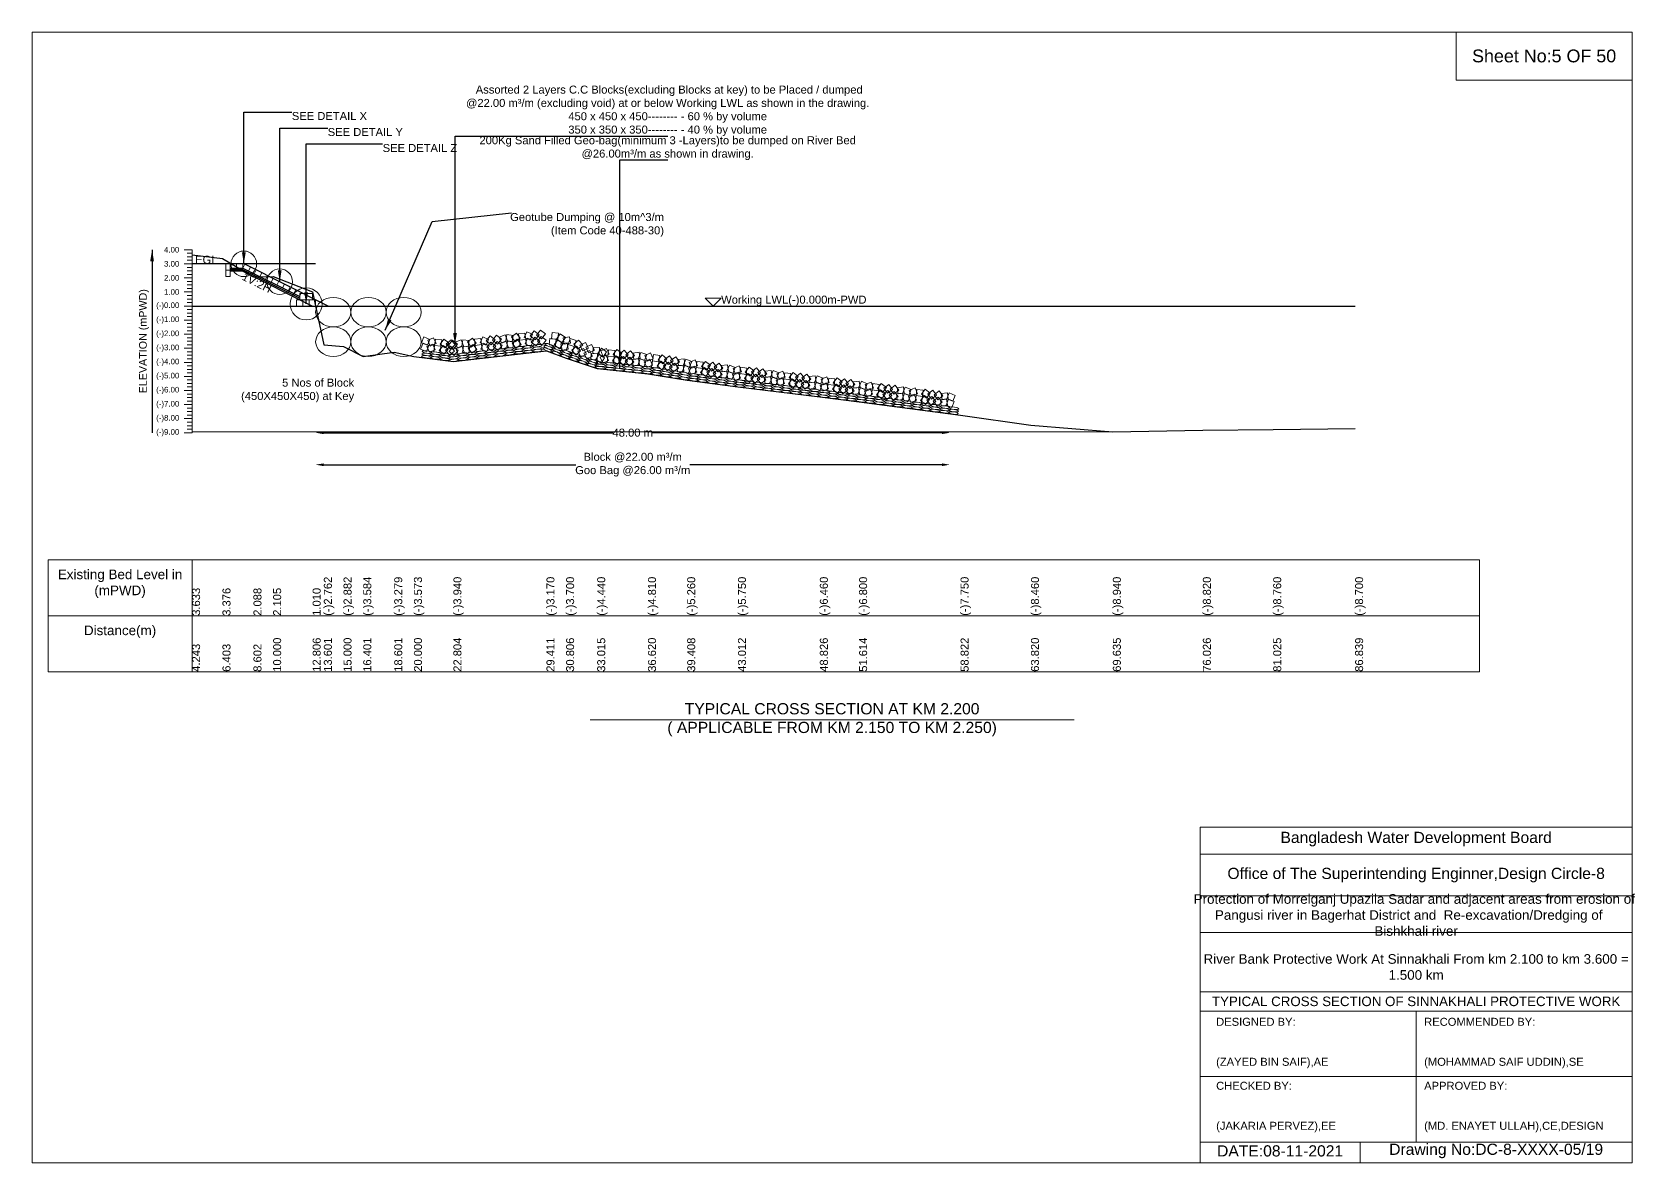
# Model space of a CAD drawing. Header units: inches. Extents: x 89000 to 380017, y -7071 to 0.
# Drawn here: x 160000 to 170017, y -7071 to 0 of the extents above; entities that cross this region are included whole.
import ezdxf

# ---------------------------------------------------------------- set-up
doc = ezdxf.new("R2010")
doc.units = ezdxf.units.IN
doc.header["$LTSCALE"] = 7
doc.header["$MEASUREMENT"] = 0
doc.header["$PDMODE"] = 3
for name, color, linetype, lineweight in [('Cross section Data Border', 7, 'Continuous', 9), ('Cross Section Labels', 7, 'Continuous', 9), ('Existing_Bed_Level for Xsection', 7, 'Continuous', 25), ('Long Section Labels', 7, 'Continuous', 9)]:
    doc.layers.add(name, color=color, linetype=linetype, lineweight=lineweight)
doc.styles.get("Standard").update_dxf_attribs({"font": 'arial.ttf'})
doc.dimstyles.new('Appron Lebeling Style', dxfattribs={"dimtxt": 50, "dimasz": 50, "dimexe": 0.18, "dimexo": 0.0625, "dimgap": 0.09, "dimtad": 0, "dimtih": 1, "dimtoh": 1, "dimdec": 4, "dimzin": 0, "dimdsep": 46, "dimtxsty": 'Standard', "dimcen": 0.09, "dimse1": 1, "dimse2": 1, "dimadec": 0, "dimazin": 0, "dimtfac": 1, "dimtdec": 4, "dimtofl": 0, "dimtmove": 0, "dimatfit": 3, "dimfxl": 1, "dimtolj": 1, "dimtzin": 0, "dimarcsym": 0})
doc.dimstyles.get("Standard").update_dxf_attribs({"dimtxt": 0.18, "dimasz": 0.18, "dimexe": 0.18, "dimexo": 0.0625, "dimgap": 0.09, "dimtad": 0, "dimtih": 1, "dimtoh": 1, "dimdec": 4, "dimzin": 0, "dimdsep": 46, "dimtxsty": 'Standard', "dimcen": 0.09, "dimadec": 0, "dimazin": 0, "dimtfac": 1, "dimtdec": 4, "dimtofl": 0, "dimtmove": 0, "dimatfit": 3, "dimfxl": 1, "dimtolj": 1, "dimtzin": 0, "dimarcsym": 0})

# ---------------------------------------------------------------- blocks, each defined once
blk = doc.blocks.new('*D35')
at = {"layer": 'Cross Section Labels', "color": 0, "lineweight": -2, "transparency": 16777216}
for p, q in [((161822, -2505), (163631, -2505)), ((165686, -2505), (163878, -2505))]:
    blk.add_line(p, q, dxfattribs=at)
at = {"layer": 'Cross Section Labels', "color": 0, "transparency": 16777216}
for points in [[(161822, -2497), (161822, -2514), (161772, -2505)], [(165686, -2497), (165686, -2514), (165736, -2505)]]:
    blk.add_solid(points, dxfattribs=at)
at = {"layer": 'Defpoints', "color": 0, "transparency": 16777216}
for p in [(161772, -1713), (165736, -2386), (165736, -2505)]:
    blk.add_point(p, dxfattribs=at)
at = {"layer": 'Cross Section Labels', "color": 0, "transparency": 16777216, "insert": (163754, -2505), "char_height": 50, "attachment_point": 5}
blk.add_mtext('\\A1;48.00 m', dxfattribs=at)
blk = doc.blocks.new('*D36')
at = {"layer": 'Cross Section Labels', "color": 0, "lineweight": -2, "transparency": 16777216}
for p, q in [((161822, -2705), (163399, -2705)), ((165686, -2705), (164110, -2705))]:
    blk.add_line(p, q, dxfattribs=at)
at = {"layer": 'Cross Section Labels', "color": 0, "transparency": 16777216}
for points in [[(161822, -2697), (161822, -2714), (161772, -2705)], [(165686, -2697), (165686, -2714), (165736, -2705)]]:
    blk.add_solid(points, dxfattribs=at)
at = {"layer": 'Defpoints', "color": 0, "transparency": 16777216}
for p in [(161772, -1713), (165736, -2386), (165736, -2705)]:
    blk.add_point(p, dxfattribs=at)
at = {"layer": 'Cross Section Labels', "color": 0, "transparency": 16777216, "insert": (163754, -2705), "char_height": 50, "attachment_point": 5}
blk.add_mtext('\\A1;Block @22.00 m³/m ^JGoo Bag @26.00 m³/m ', dxfattribs=at)

msp = doc.modelspace()

# ---------------------------------------------------------------- linework, layer by layer
at = {"layer": 'Cross section Data Border'}
msp.add_lwpolyline([(160100, -3300), (169046.27526, -3300), (169046.27526, -4000), (160100, -4000)], close=True, dxfattribs=at)
for points in [[(161000, -3300), (161000, -4000)], [(160100, -3650), (169046.27526, -3650)]]:
    msp.add_lwpolyline(points, dxfattribs=at)
at = {"layer": 'Cross Section Labels'}
msp.add_line((166754.50663, -2500), (161000, -2500), dxfattribs=at)
for points in [[(160000, 0), (170000, 0), (170000, -7071), (160000, -7071)], [(168900, 0), (170000, 0), (170000, -300), (168900, -300)], [(164256.73538, -1713.28), (164306.73538, -1663.28), (164206.73538, -1663.28)]]:
    msp.add_lwpolyline(points, close=True, dxfattribs=at)
for points in [[(163488, -4300), (165000, -4300), (166512, -4300)], [(167300, -7071), (167300, -4971), (170000, -4971)], [(167300, -5141), (170000, -5141)], [(167300, -5401), (170000, -5401)], [(167300, -5631), (170000, -5631)], [(167300, -6001), (170000, -6001)], [(167300, -6121), (170000, -6121)], [(168650, -6121), (168650, -6941)], [(167300, -6531), (170000, -6531)], [(167300, -6941), (170000, -6941)], [(168300, -6941), (168300, -7071)]]:
    msp.add_lwpolyline(points, dxfattribs=at)
for centre, radius in [((161323.53538, -1449.28), 80), ((161547.93538, -1561.48), 80), ((161712.93538, -1700.08), 100)]:
    msp.add_circle(centre, radius, dxfattribs=at)
at = {"layer": 'Existing_Bed_Level for Xsection'}
for points in [[(161000, -1393.576), (161190.12255, -1416.192), (161383.65224, -1529.536), (161506.64762, -1528.04), (161753.59749, -1624.4), (161823.57702, -1956.336), (161946.64762, -1966.896), (162069.95493, -2028.672), (162263.54224, -2001.832), (162386.64762, -2027.704), (162633.35637, -2060), (163214.80527, -1992.24), (163337.56186, -2038.88), (163531.98065, -2104), (163849.1783, -2136.56), (164094.56227, -2176.16), (164411.67074, -2219.28), (164923.3552, -2281.76), (165168.67536, -2311.68), (165802.96291, -2395.28), (166242.81286, -2457.76), (166754.50663, -2500), (167316.96301, -2489.44), (167756.82013, -2484.16), (168268.47358, -2478.88)], [(161772.33538, -1449.28), (161000, -1449.28)], [(161851.53538, -1713.28), (161329.10962, -1452.06712), (161323.53538, -1449.28), (161317.30318, -1449.28), (161238.10318, -1449.28)], [(161238.10318, -1475.68), (161317.30318, -1475.68), (161673.33538, -1653.6961)], [(161238.10318, -1484.48), (161315.22579, -1484.48), (161673.33538, -1663.5348)], [(161238.10318, -1493.28), (161313.14839, -1493.28), (161753.14839, -1713.28)], [(161000, -1713.28), (168268.47358, -1713.28)]]:
    msp.add_lwpolyline(points, dxfattribs=at)
at = {"layer": 'Long Section Labels'}
for points in [[(161000, -1361.28), (160950, -1361.28)], [(161000, -1383.28), (160970, -1383.28)], [(161000, -2505.28), (161000, -2417.28), (161000, -2329.28), (161000, -2241.28), (161000, -2153.28), (161000, -2065.28), (161000, -1977.28), (161000, -1889.28), (161000, -1801.28), (161000, -1713.28), (161000, -1625.28), (161000, -1537.28), (161000, -1449.28), (161000, -1361.28)], [(161000, -1449.28), (160950, -1449.28)], [(161000, -1405.28), (160970, -1405.28)], [(161000, -1427.28), (160970, -1427.28)], [(161000, -1471.28), (160970, -1471.28)], [(161000, -1493.28), (160970, -1493.28)], [(161000, -1537.28), (160950, -1537.28)], [(161000, -1515.28), (160970, -1515.28)], [(161000, -1559.28), (160970, -1559.28)], [(161000, -1581.28), (160970, -1581.28)], [(161000, -1625.28), (160950, -1625.28)], [(161000, -1603.28), (160970, -1603.28)], [(161000, -1647.28), (160970, -1647.28)], [(161000, -1669.28), (160970, -1669.28)], [(161000, -1691.28), (160970, -1691.28)], [(161000, -1713.28), (160950, -1713.28)], [(161000, -1801.28), (160950, -1801.28)], [(161000, -1735.28), (160970, -1735.28)], [(161000, -1757.28), (160970, -1757.28)], [(161000, -1779.28), (160970, -1779.28)], [(161000, -1889.28), (160950, -1889.28)], [(161000, -1823.28), (160970, -1823.28)], [(161000, -1845.28), (160970, -1845.28)], [(161000, -1867.28), (160970, -1867.28)], [(161000, -1977.28), (160950, -1977.28)], [(161000, -1911.28), (160970, -1911.28)], [(161000, -1933.28), (160970, -1933.28)], [(161000, -1955.28), (160970, -1955.28)], [(161000, -1999.28), (160970, -1999.28)], [(161000, -2065.28), (160950, -2065.28)], [(161000, -2021.28), (160970, -2021.28)], [(161000, -2043.28), (160970, -2043.28)], [(161000, -2087.28), (160970, -2087.28)], [(161000, -2153.28), (160950, -2153.28)], [(161000, -2109.28), (160970, -2109.28)], [(161000, -2131.28), (160970, -2131.28)], [(161000, -2175.28), (160970, -2175.28)], [(161000, -2197.28), (160970, -2197.28)], [(161000, -2241.28), (160950, -2241.28)], [(161000, -2219.28), (160970, -2219.28)], [(161000, -2263.28), (160970, -2263.28)], [(161000, -2285.28), (160970, -2285.28)], [(161000, -2329.28), (160950, -2329.28)], [(161000, -2307.28), (160970, -2307.28)], [(161000, -2351.28), (160970, -2351.28)], [(161000, -2373.28), (160970, -2373.28)], [(161000, -2395.28), (160970, -2395.28)], [(161000, -2417.28), (160950, -2417.28)], [(161000, -2439.28), (160970, -2439.28)], [(161000, -2461.28), (160970, -2461.28)], [(161000, -2483.28), (160970, -2483.28)], [(161000, -2505.28), (160950, -2505.28)]]:
    msp.add_lwpolyline(points, dxfattribs=at)
for points in [[(161238.10318, -1449.28), (161211.70318, -1449.28), (161211.70318, -1488.88), (161238.10318, -1488.88)], [(161238.10318, -1488.88), (161211.70318, -1488.88), (161211.70318, -1528.48), (161238.10318, -1528.48)], [(161277.70318, -1449.28), (161238.10318, -1449.28), (161238.10318, -1475.68), (161277.70318, -1475.68)], [(161317.30318, -1449.28), (161277.70318, -1449.28), (161277.70318, -1475.68), (161317.30318, -1475.68)], [(161364.52894, -1469.77678), (161329.10962, -1452.06712), (161317.30318, -1475.68), (161352.7225, -1493.38966)], [(161399.94826, -1487.48644), (161364.52894, -1469.77678), (161352.7225, -1493.38966), (161388.14182, -1511.09932)], [(161435.36757, -1505.1961), (161399.94826, -1487.48644), (161388.14182, -1511.09932), (161423.56113, -1528.80898)], [(161470.78689, -1522.90576), (161435.36757, -1505.1961), (161423.56113, -1528.80898), (161458.98045, -1546.51863)], [(161506.20621, -1540.61541), (161470.78689, -1522.90576), (161458.98045, -1546.51863), (161494.39977, -1564.22829)], [(161541.62552, -1558.32507), (161506.20621, -1540.61541), (161494.39977, -1564.22829), (161529.81908, -1581.93795)], [(161577.04484, -1576.03473), (161541.62552, -1558.32507), (161529.81908, -1581.93795), (161565.2384, -1599.64761)], [(161612.46416, -1593.74439), (161577.04484, -1576.03473), (161565.2384, -1599.64761), (161600.65772, -1617.35727)], [(161647.88347, -1611.45405), (161612.46416, -1593.74439), (161600.65772, -1617.35727), (161636.07704, -1635.06693)], [(161683.30279, -1629.16371), (161647.88347, -1611.45405), (161636.07704, -1635.06693), (161671.49635, -1652.77658)], [(161693.13538, -1673.68), (161653.53538, -1673.68), (161653.53538, -1713.28), (161693.13538, -1713.28)], [(161712.93538, -1634.08), (161673.33538, -1634.08), (161673.33538, -1673.68), (161712.93538, -1673.68)], [(161732.73538, -1673.68), (161693.13538, -1673.68), (161693.13538, -1713.28), (161732.73538, -1713.28)], [(161752.53538, -1634.08), (161712.93538, -1634.08), (161712.93538, -1673.68), (161752.53538, -1673.68)], [(161772.33538, -1673.68), (161732.73538, -1673.68), (161732.73538, -1713.28), (161772.33538, -1713.28)], [(162863.1116, -1900.0485), (162838.52728, -1931.09317), (162869.57195, -1955.67748), (162894.15627, -1924.63281)], [(162933.4875, -1920.02684), (162902.42326, -1895.46726), (162877.86367, -1926.53149), (162908.92791, -1951.09108)], [(162956.10383, -1892.98555), (162919.2996, -1907.60091), (162933.91496, -1944.40514), (162970.71919, -1929.78978)], [(163006.81287, -1897.40242), (162967.6341, -1891.64186), (162961.87354, -1930.82062), (163001.05231, -1936.58119)], [(163027.76138, -1881.82575), (162995.97507, -1905.44333), (163019.59265, -1937.22965), (163051.37896, -1913.61206)], [(163080.38582, -1882.98506), (163041.05201, -1887.56888), (163045.63583, -1926.90269), (163084.96964, -1922.31887)], [(163128.36504, -1890.01507), (163091.99965, -1874.33965), (163076.32423, -1910.70503), (163112.68961, -1926.38046)], [(163138.44826, -1867.96174), (163113.86395, -1899.00641), (163144.90862, -1923.59072), (163169.49293, -1892.54605)], [(163208.82416, -1887.94008), (163177.75993, -1863.3805), (163153.20034, -1894.44473), (163184.26458, -1919.00432)], [(163213.40799, -1927.27389), (163182.34375, -1902.7143), (163157.78416, -1933.77854), (163188.8484, -1958.33813)], [(163290.11404, -1883.35551), (163250.71622, -1879.35901), (163246.71973, -1918.75683), (163286.11755, -1922.75332)], [(163333.07748, -1910.65126), (163300.96551, -1887.4784), (163277.79265, -1919.59037), (163309.90462, -1942.76323)], [(162480.32856, -1960.62042), (162443.73487, -1945.48562), (162428.60007, -1982.0793), (162465.19376, -1997.2141)], [(162485.46864, -1921.35543), (162448.87495, -1906.22062), (162433.74015, -1942.81431), (162470.33383, -1957.94911)], [(162504.44153, -1950.61856), (162467.85793, -1965.77771), (162483.01708, -2002.36132), (162519.60069, -1987.20216)], [(162509.58161, -1911.35357), (162472.99801, -1926.51272), (162488.15716, -1963.09632), (162524.74076, -1947.93717)], [(162555.19683, -1964.56756), (162515.93184, -1959.42748), (162510.79176, -1998.69247), (162550.05676, -2003.83255)], [(162560.33691, -1925.30257), (162521.07192, -1920.16249), (162515.93184, -1959.42748), (162555.19683, -1964.56756)], [(162600.01627, -1983.07822), (162568.56742, -1959.01311), (162544.50231, -1990.46197), (162575.95117, -2014.52707)], [(162605.15635, -1943.81323), (162573.70749, -1919.74812), (162549.64239, -1951.19698), (162581.09124, -1975.26208)], [(162615.16992, -1964.14708), (162583.76119, -1988.26453), (162607.87864, -2019.67326), (162639.28738, -1995.55581)], [(162620.31, -1924.88209), (162588.90127, -1948.99954), (162613.01872, -1980.40827), (162644.42745, -1956.29082)], [(162658.15083, -1952.1136), (162627.08659, -1927.55402), (162602.52701, -1958.61826), (162633.59125, -1983.17784)], [(162662.73465, -1991.44741), (162631.67042, -1966.88783), (162607.11083, -1997.95207), (162638.17507, -2022.51165)], [(162680.76717, -1925.07231), (162643.96294, -1939.68767), (162658.57829, -1976.4919), (162695.38252, -1961.87654)], [(162685.35099, -1964.40612), (162648.54676, -1979.02148), (162663.16211, -2015.82571), (162699.96635, -2001.21035)], [(162731.47621, -1929.48918), (162692.29744, -1923.72862), (162686.53687, -1962.90739), (162725.71564, -1968.66795)], [(162736.06003, -1968.82299), (162696.88126, -1963.06243), (162691.12069, -2002.24119), (162730.29946, -2008.00176)], [(162752.42471, -1913.91251), (162720.6384, -1937.5301), (162744.25598, -1969.31641), (162776.0423, -1945.69883)], [(162757.00854, -1953.24632), (162725.22222, -1976.86391), (162748.83981, -2008.65022), (162780.62612, -1985.03264)], [(162805.04915, -1915.07182), (162765.71534, -1919.65564), (162770.29916, -1958.98945), (162809.63297, -1954.40563)], [(162809.63297, -1954.40563), (162770.29916, -1958.98945), (162774.88299, -1998.32326), (162814.2168, -1993.73944)], [(162853.02837, -1922.10184), (162816.66299, -1906.42641), (162800.98756, -1942.79179), (162837.35295, -1958.46722)], [(162857.61219, -1961.43565), (162821.24681, -1945.76022), (162805.57139, -1982.1256), (162841.93677, -1997.80103)], [(162867.69542, -1939.38231), (162843.11111, -1970.42698), (162874.15578, -1995.01129), (162898.74009, -1963.96662)], [(162938.07132, -1959.36065), (162907.00708, -1934.80107), (162882.4475, -1965.8653), (162913.51174, -1990.42489)], [(162960.68766, -1932.31936), (162923.88343, -1946.93472), (162938.49878, -1983.73895), (162975.30301, -1969.12359)], [(163011.39669, -1936.73623), (162972.21793, -1930.97566), (162966.45736, -1970.15443), (163005.63613, -1975.915)], [(163032.3452, -1921.15956), (163000.55889, -1944.77714), (163024.17647, -1976.56346), (163055.96279, -1952.94587)], [(163084.96964, -1922.31887), (163045.63583, -1926.90269), (163050.21965, -1966.2365), (163089.55346, -1961.65268)], [(163132.94886, -1929.34888), (163096.58348, -1913.67346), (163080.90805, -1950.03884), (163117.27343, -1965.71427)], [(163143.03209, -1907.29555), (163118.44777, -1938.34022), (163149.49244, -1962.92453), (163174.07676, -1931.87986)], [(163276.04939, -1920.37369), (163236.65157, -1916.3772), (163232.65508, -1955.77501), (163272.0529, -1959.7715)], [(163319.01283, -1947.66944), (163286.90086, -1924.49658), (163263.72801, -1956.60855), (163295.83998, -1979.78141)], [(163344.78333, -1943.50358), (163305.68853, -1949.80892), (163311.99388, -1988.90371), (163351.08867, -1982.59837)], [(163358.84797, -1906.48539), (163319.75318, -1912.79074), (163326.05852, -1951.88553), (163365.15331, -1945.58019)], [(163388.11054, -1966.71819), (163350.5609, -1954.14105), (163337.98376, -1991.69069), (163375.5334, -2004.26783)], [(163400.68768, -1929.16855), (163363.13804, -1916.59141), (163350.5609, -1954.14105), (163388.11054, -1966.71819)], [(163428.54647, -1993.48313), (163402.29834, -1963.8319), (163372.64711, -1990.08003), (163398.89524, -2019.73126)], [(163441.12361, -1955.93349), (163414.87548, -1926.28226), (163385.22425, -1952.53039), (163411.47238, -1982.18162)], [(163447.05038, -1977.81066), (163411.59837, -1995.45477), (163429.24248, -2030.90678), (163464.69449, -2013.26267)], [(163459.62752, -1940.26102), (163424.17551, -1957.90513), (163441.81962, -1993.35714), (163477.27163, -1975.71303)], [(163502.25121, -2025.81867), (163484.57888, -1990.38072), (163449.14092, -2008.05305), (163466.81326, -2043.49101)], [(163514.82835, -1988.26903), (163497.15602, -1952.83108), (163461.71807, -1970.50341), (163479.3904, -2005.94137)], [(163546.79683, -1973.41148), (163507.27097, -1970.98939), (163504.84887, -2010.51524), (163544.37473, -2012.93734)], [(163590.81467, -1998.9721), (163557.80409, -1977.09833), (163535.93032, -2010.10891), (163568.94089, -2031.98268)], [(163590.19609, -1977.96275), (163554.04923, -1994.1357), (163570.22219, -2030.28256), (163606.36905, -2014.1096)], [(163641.32048, -1990.49163), (163601.92747, -1986.44798), (163597.88382, -2025.84098), (163637.27683, -2029.88463)], [(163686.63845, -2007.74584), (163654.53104, -1984.56666), (163631.35186, -2016.67406), (163663.45926, -2039.85325)], [(163701.25854, -1988.39968), (163670.53424, -2013.38322), (163695.51778, -2044.10752), (163726.24208, -2019.12399)], [(163765.63736, -2023.14545), (163740.62937, -1992.44106), (163709.92497, -2017.44905), (163734.93296, -2048.15345)], [(163793.57337, -2001.64407), (163754.47734, -2007.94171), (163760.77497, -2047.03774), (163799.87101, -2040.7401)], [(163842.12231, -2016.93837), (163805.12099, -2002.82942), (163791.01204, -2039.83074), (163828.01336, -2053.93969)], [(163534.21969, -2010.96112), (163494.69383, -2008.53903), (163492.27173, -2048.06489), (163531.79759, -2050.48698)], [(163578.23752, -2036.52174), (163545.22695, -2014.64797), (163523.35318, -2047.65855), (163556.36375, -2069.53232)], [(163586.15244, -2017.35575), (163550.00558, -2033.52871), (163566.17854, -2069.67557), (163602.3254, -2053.50261)], [(163637.27683, -2029.88463), (163597.88382, -2025.84098), (163593.84017, -2065.23399), (163633.23318, -2069.27764)], [(163682.5948, -2047.13885), (163650.48739, -2023.95967), (163627.30821, -2056.06707), (163659.41561, -2079.24625)], [(163697.21489, -2027.79269), (163666.49059, -2052.77623), (163691.47413, -2083.50053), (163722.19843, -2058.51699)], [(163761.59371, -2062.53846), (163736.58572, -2031.83406), (163705.88132, -2056.84206), (163730.88931, -2087.54646)], [(163789.52972, -2041.03707), (163750.43369, -2047.33471), (163756.73132, -2086.43074), (163795.82736, -2080.13311)], [(163838.07866, -2056.33137), (163801.07734, -2042.22243), (163786.96839, -2079.22374), (163823.96971, -2093.33269)], [(163861.90348, -2045.6613), (163825.75662, -2061.83426), (163841.92958, -2097.98112), (163878.07644, -2081.80816)], [(163865.94713, -2006.26829), (163829.80027, -2022.44125), (163845.97323, -2058.58811), (163882.12009, -2042.41515)], [(163917.44175, -2062.00333), (163878.34756, -2055.69432), (163872.03854, -2094.78852), (163911.13274, -2101.09753)], [(163923.75077, -2022.90914), (163884.65657, -2016.60012), (163878.34756, -2055.69432), (163917.44175, -2062.00333)], [(163961.6891, -2081.84266), (163930.97207, -2056.85019), (163905.97959, -2087.56722), (163936.69663, -2112.55969)], [(163967.99811, -2042.74846), (163937.28108, -2017.75599), (163912.2886, -2048.47302), (163943.00564, -2073.4655)], [(163977.4007, -2063.37196), (163945.28655, -2086.5418), (163968.4564, -2118.65595), (164000.57054, -2095.4861)], [(163983.70971, -2024.27776), (163951.59556, -2047.4476), (163974.76541, -2079.56175), (164006.87955, -2056.3919)], [(164039.66829, -2101.7731), (164016.47288, -2069.67742), (163984.3772, -2092.87283), (164007.57261, -2124.96851)], [(164045.9773, -2062.6789), (164022.78189, -2030.58322), (163990.68621, -2053.77863), (164013.88162, -2085.87431)], [(164068.79794, -2081.91879), (164029.40376, -2085.95098), (164033.43595, -2125.34516), (164072.83013, -2121.31297)], [(164075.10695, -2042.82459), (164035.71277, -2046.85678), (164039.74496, -2086.25096), (164079.13914, -2082.21877)], [(164116.38392, -2099.98781), (164080.25797, -2083.76821), (164064.03836, -2119.89416), (164100.16431, -2136.11377)], [(164122.69293, -2060.89362), (164086.56698, -2044.67401), (164070.34737, -2080.79996), (164106.47333, -2097.01957)], [(164138.64697, -2089.58752), (164101.98829, -2104.56421), (164116.96498, -2141.22289), (164153.62366, -2126.2462)], [(164143.98263, -2050.34862), (164107.32395, -2065.32531), (164122.30063, -2101.98399), (164158.95931, -2087.0073)], [(164189.33214, -2103.78924), (164150.09325, -2098.45358), (164144.75759, -2137.69248), (164183.99649, -2143.02813)], [(164194.6678, -2064.55034), (164155.4289, -2059.21469), (164150.09325, -2098.45358), (164189.33214, -2103.78924)], [(164234.0588, -2122.52298), (164202.73023, -2098.30148), (164178.50873, -2129.63004), (164209.83729, -2153.85154)], [(164239.39445, -2083.28409), (164208.06589, -2059.06258), (164183.84438, -2090.39114), (164215.17295, -2114.61265)], [(164254.64224, -2064.42869), (164223.11373, -2088.38935), (164247.07439, -2119.91785), (164278.60289, -2095.95719)], [(164317.84479, -2101.27075), (164293.85903, -2069.76134), (164262.34962, -2093.7471), (164286.33538, -2125.25651)], [(164346.47211, -2080.69876), (164307.19028, -2085.70857), (164312.20009, -2124.9904), (164351.48192, -2119.98059)], [(164394.49238, -2097.5798), (164357.97456, -2082.26285), (164342.65761, -2118.78067), (164379.17543, -2134.09762)], [(164418.65488, -2087.6982), (164381.9962, -2102.67489), (164396.97289, -2139.33357), (164433.63157, -2124.35688)], [(164467.73311, -2101.12399), (164428.42507, -2096.32422), (164423.6253, -2135.63226), (164462.93334, -2140.43203)], [(164512.71121, -2119.24572), (164481.05508, -2095.45393), (164457.26329, -2127.11006), (164488.91942, -2150.90185)], [(164527.7003, -2100.18403), (164496.50166, -2124.57264), (164520.89028, -2155.77129), (164552.08892, -2131.38267)], [(164249.30658, -2103.66758), (164217.77807, -2127.62824), (164241.73873, -2159.15675), (164273.26724, -2135.19609)], [(164312.50914, -2140.50965), (164288.52338, -2109.00023), (164257.01396, -2132.98599), (164280.99972, -2164.49541)], [(164341.13645, -2119.93766), (164301.85463, -2124.94746), (164306.86444, -2164.22929), (164346.14626, -2159.21948)], [(164389.15672, -2136.81869), (164352.6389, -2121.50174), (164337.32196, -2158.01956), (164373.83978, -2173.33651)], [(164413.31923, -2126.9371), (164376.66055, -2141.91378), (164391.63724, -2178.57246), (164428.29592, -2163.59578)], [(164462.93334, -2140.43203), (164423.6253, -2135.63226), (164418.82553, -2174.9403), (164458.13357, -2179.74007)], [(164507.91144, -2158.55376), (164476.25531, -2134.76197), (164452.46352, -2166.4181), (164484.11965, -2190.2099)], [(164522.90054, -2139.49207), (164491.70189, -2163.88069), (164516.09051, -2195.07933), (164547.28915, -2170.69072)], [(164586.5999, -2175.46835), (164562.18645, -2144.28914), (164531.00723, -2168.70259), (164555.42068, -2199.8818)], [(164591.39967, -2136.16031), (164566.98621, -2104.98109), (164535.807, -2129.39455), (164560.22045, -2160.57376)], [(164614.94386, -2154.50767), (164575.73404, -2160.05299), (164581.27936, -2199.2628), (164620.48917, -2193.71749)], [(164619.74362, -2115.19963), (164580.53381, -2120.74495), (164586.07913, -2159.95476), (164625.28894, -2154.40944)], [(164663.18998, -2170.73193), (164626.46657, -2155.91467), (164611.64932, -2192.63808), (164648.37273, -2207.45534)], [(164667.98975, -2131.42389), (164631.26634, -2116.60663), (164616.44908, -2153.33004), (164653.1725, -2168.1473)], [(164687.21542, -2160.52157), (164650.76449, -2175.99705), (164666.23997, -2212.44797), (164702.69089, -2196.97249)], [(164692.01518, -2121.21353), (164655.56426, -2136.68901), (164671.03974, -2173.13993), (164707.49066, -2157.66445)], [(164738.08964, -2174.0304), (164698.7816, -2169.23064), (164693.98183, -2208.53868), (164733.28987, -2213.33845)], [(164742.88941, -2134.72236), (164703.58137, -2129.92259), (164698.7816, -2169.23064), (164738.08964, -2174.0304)], [(164783.06774, -2192.15214), (164751.41161, -2168.36035), (164727.61982, -2200.01648), (164759.27595, -2223.80827)], [(164787.86751, -2152.8441), (164756.21138, -2129.0523), (164732.41959, -2160.70844), (164764.07572, -2184.50023)], [(164798.05684, -2173.09045), (164766.85819, -2197.47906), (164791.24681, -2228.67771), (164822.44545, -2204.28909)], [(164802.8566, -2133.7824), (164771.65796, -2158.17102), (164796.04657, -2189.36966), (164827.24522, -2164.98105)], [(164861.7562, -2209.06672), (164837.34275, -2177.88751), (164806.16353, -2202.30096), (164830.57698, -2233.48018)], [(164866.55597, -2169.75868), (164842.14251, -2138.57947), (164810.9633, -2162.99292), (164835.37675, -2194.17213)], [(164890.10016, -2188.10605), (164850.89034, -2193.65136), (164856.43566, -2232.86118), (164895.64547, -2227.31586)], [(164894.89992, -2148.798), (164855.69011, -2154.34332), (164861.23543, -2193.55313), (164900.44524, -2188.00782)], [(164938.34628, -2204.3303), (164901.62287, -2189.51304), (164886.80562, -2226.23646), (164923.52903, -2241.05371)], [(164943.14605, -2165.02226), (164906.42264, -2150.205), (164891.60538, -2186.92841), (164928.32879, -2201.74567)], [(164962.35933, -2194.11443), (164925.9106, -2209.59506), (164941.39122, -2246.0438), (164977.83996, -2230.56317)], [(164967.15354, -2154.80571), (164930.70481, -2170.28634), (164946.18544, -2206.73508), (164982.63417, -2191.25445)], [(165013.23546, -2207.61607), (164973.92674, -2202.82186), (164969.13253, -2242.13058), (165008.44125, -2246.92479)], [(165018.02968, -2168.30735), (164978.72095, -2163.51314), (164973.92674, -2202.82186), (165013.23546, -2207.61607)], [(165058.21612, -2225.73145), (165026.55663, -2201.94413), (165002.76931, -2233.60363), (165034.42881, -2257.39094)], [(165063.01034, -2186.42273), (165031.35084, -2162.63541), (165007.56352, -2194.29491), (165039.22302, -2218.08222)], [(165077.99674, -2167.35892), (165046.80154, -2191.75194), (165071.19456, -2222.94714), (165102.38976, -2198.55412)], [(165141.70118, -2203.3262), (165117.28332, -2172.15043), (165086.10756, -2196.56829), (165110.52542, -2227.74405)], [(165170.04218, -2182.36151), (165130.83315, -2187.91237), (165136.38401, -2227.1214), (165175.59304, -2221.57054)], [(165219.38335, -2199.06464), (165182.80298, -2183.89768), (165167.63602, -2220.47805), (165204.21639, -2235.64501)], [(165243.5051, -2189.08397), (165206.90819, -2204.21097), (165222.03518, -2240.80788), (165258.6321, -2225.68088)], [(165294.24812, -2203.07757), (165254.98766, -2197.90299), (165249.81308, -2237.16345), (165289.07354, -2242.33803)], [(165339.05128, -2221.62762), (165307.62358, -2197.53488), (165283.53084, -2228.96257), (165314.95854, -2253.05531)], [(165354.22156, -2202.7098), (165322.79164, -2226.79964), (165346.88148, -2258.22956), (165378.3114, -2234.13972)], [(165073.20253, -2206.66764), (165042.00733, -2231.06066), (165066.40035, -2262.25586), (165097.59555, -2237.86284)], [(165136.90697, -2242.63492), (165112.48911, -2211.45915), (165081.31335, -2235.87701), (165105.73121, -2267.05277)], [(165165.24797, -2221.67023), (165126.03894, -2227.22109), (165131.58979, -2266.43012), (165170.79882, -2260.87926)], [(165214.20876, -2238.3251), (165177.62839, -2223.15814), (165162.46143, -2259.73851), (165199.0418, -2274.90547)], [(165238.33051, -2228.34443), (165201.7336, -2243.47143), (165216.8606, -2280.06834), (165253.45751, -2264.94134)], [(165289.07354, -2242.33803), (165249.81308, -2237.16345), (165244.6385, -2276.42391), (165283.89895, -2281.59849)], [(165333.87669, -2260.88808), (165302.449, -2236.79534), (165278.35626, -2268.22303), (165309.78396, -2292.31577)], [(165349.04697, -2241.97026), (165317.61706, -2266.0601), (165341.7069, -2297.49002), (165373.13681, -2273.40018)], [(165412.40019, -2278.55265), (165388.28533, -2247.14193), (165356.8746, -2271.25679), (165380.98947, -2302.66752)], [(165417.57477, -2239.29219), (165393.45991, -2207.88147), (165362.04919, -2231.99633), (165386.16405, -2263.40706)], [(165440.94284, -2257.86336), (165401.6819, -2263.03432), (165406.85287, -2302.29526), (165446.11381, -2297.12429)], [(165446.11742, -2218.6029), (165406.85649, -2223.77386), (165412.02745, -2263.0348), (165451.28839, -2257.86383)], [(165489.03198, -2274.54719), (165452.45161, -2259.38023), (165437.28465, -2295.9606), (165473.86502, -2311.12756)], [(165494.20656, -2235.28673), (165457.62619, -2220.11977), (165442.45924, -2256.70014), (165479.0396, -2271.8671)], [(165513.15373, -2264.56652), (165476.55682, -2279.69352), (165491.68382, -2316.29043), (165528.28073, -2301.16343)], [(165518.32831, -2225.30606), (165481.7314, -2240.43306), (165496.8584, -2277.02997), (165533.45531, -2261.90297)], [(165563.89676, -2278.56012), (165524.6363, -2273.38554), (165519.46171, -2312.646), (165558.72217, -2317.82058)], [(165569.07134, -2239.29966), (165529.81088, -2234.12508), (165524.6363, -2273.38554), (165563.89676, -2278.56012)], [(165608.69991, -2297.11017), (165577.27221, -2273.01743), (165553.17948, -2304.44512), (165584.60717, -2328.53786)], [(165613.87449, -2257.84971), (165582.4468, -2233.75697), (165558.35406, -2265.18466), (165589.78176, -2289.2774)], [(165623.87019, -2278.19235), (165592.44027, -2302.28219), (165616.53012, -2333.71211), (165647.96003, -2309.62227)], [(165629.04477, -2238.93189), (165597.61486, -2263.02173), (165621.7047, -2294.45165), (165653.13461, -2270.36181)], [(165687.2234, -2314.77474), (165663.10854, -2283.36402), (165631.69782, -2307.47888), (165655.81268, -2338.88961)], [(165692.39799, -2275.51428), (165668.28313, -2244.10356), (165636.8724, -2268.21842), (165660.98727, -2299.62915)], [(165715.76606, -2294.08545), (165676.50512, -2299.25641), (165681.67609, -2338.51735), (165720.93702, -2333.34638)], [(165720.94064, -2254.82499), (165681.6797, -2259.99595), (165686.85067, -2299.25689), (165726.11161, -2294.08592)], [(165763.85519, -2310.76928), (165727.27483, -2295.60232), (165712.10787, -2332.18269), (165748.68824, -2347.34965)], [(165769.02978, -2271.50882), (165732.44941, -2256.34186), (165717.28245, -2292.92223), (165753.86282, -2308.08919)]]:
    msp.add_lwpolyline(points, close=True, dxfattribs=at)
for centre, major_axis, ratio in [((161882.33538, -1751.472), (110, 0), 0.84), ((162102.33538, -1751.472), (110, 0), 0.84), ((162322.33538, -1751.472), (110, 0), 0.84), ((161882.33538, -1936.272), (110, 0), 0.84), ((162102.33538, -1936.272), (110, 0), 0.84), ((162322.33538, -1936.272), (110, 0), 0.84), ((162467.65898, -2000.58989), (29.03864, -3.80137), 0.255), ((162525.73627, -2008.19264), (29.03864, -3.80137), 0.255), ((162749.07176, -2008.86183), (29.08954, 3.38999), 0.255), ((162807.25083, -2002.08185), (29.08954, 3.38999), 0.255), ((162865.42991, -1995.30187), (29.08954, 3.38999), 0.255), ((162867.16157, -2010.16131), (29.08954, 3.38999), 0.255), ((162923.60898, -1988.52188), (29.08954, 3.38999), 0.255), ((162925.34065, -2003.38132), (29.08954, 3.38999), 0.255), ((162981.78806, -1981.7419), (29.08954, 3.38999), 0.255), ((162983.51972, -1996.60134), (29.08954, 3.38999), 0.255), ((162985.25139, -2011.46078), (29.08954, 3.38999), 0.255), ((163039.96713, -1974.96191), (29.08954, 3.38999), 0.255), ((163041.6988, -1989.82135), (29.08954, 3.38999), 0.255), ((163043.43046, -2004.68079), (29.08954, 3.38999), 0.255), ((163098.1462, -1968.18193), (29.08954, 3.38999), 0.255), ((163099.87787, -1983.04137), (29.08954, 3.38999), 0.255), ((163101.60954, -1997.90081), (29.08954, 3.38999), 0.255), ((163156.32528, -1961.40195), (29.08954, 3.38999), 0.255), ((163158.05695, -1976.26139), (29.08954, 3.38999), 0.255), ((163159.78861, -1991.12083), (29.08954, 3.38999), 0.255), ((163221.25303, -1986.68807), (27.377, -10.40159), 0.255), ((163226.56634, -1972.70342), (27.377, -10.40159), 0.255), ((163231.87965, -1958.71877), (27.377, -10.40159), 0.255), ((163276.00703, -2007.49124), (27.377, -10.40159), 0.255), ((163281.32034, -1993.50659), (27.377, -10.40159), 0.255), ((163286.63365, -1979.52195), (27.377, -10.40159), 0.255), ((163336.07434, -2014.30977), (27.377, -10.40159), 0.255), ((163341.38765, -2000.32512), (27.377, -10.40159), 0.255), ((162463.77537, -2030.25677), (29.03864, -3.80137), 0.255), ((162465.71718, -2015.42333), (29.03864, -3.80137), 0.255), ((162521.85266, -2037.85952), (29.03864, -3.80137), 0.255), ((162523.79446, -2023.02608), (29.03864, -3.80137), 0.255), ((162579.92994, -2045.46227), (29.03864, -3.80137), 0.255), ((162581.87175, -2030.62883), (29.03864, -3.80137), 0.255), ((162583.81356, -2015.79538), (29.03864, -3.80137), 0.255), ((162632.71361, -2022.4218), (29.08954, 3.38999), 0.255), ((162634.44527, -2037.28124), (29.08954, 3.38999), 0.255), ((162636.17694, -2052.14068), (29.08954, 3.38999), 0.255), ((162690.89268, -2015.64182), (29.08954, 3.38999), 0.255), ((162692.62435, -2030.50126), (29.08954, 3.38999), 0.255), ((162694.35602, -2045.3607), (29.08954, 3.38999), 0.255), ((162750.80342, -2023.72127), (29.08954, 3.38999), 0.255), ((162752.53509, -2038.58071), (29.08954, 3.38999), 0.255), ((162808.9825, -2016.94129), (29.08954, 3.38999), 0.255), ((162810.71416, -2031.80073), (29.08954, 3.38999), 0.255), ((162868.89324, -2025.02074), (29.08954, 3.38999), 0.255), ((162927.07231, -2018.24076), (29.08954, 3.38999), 0.255), ((163330.76103, -2028.29441), (27.377, -10.40159), 0.255), ((163385.88437, -2047.17705), (27.77005, -9.30149), 0.255), ((163390.63574, -2032.99163), (27.77005, -9.30149), 0.255), ((163395.3871, -2018.80621), (27.77005, -9.30149), 0.255), ((163441.42446, -2065.78004), (27.77005, -9.30149), 0.255), ((163446.17583, -2051.59462), (27.77005, -9.30149), 0.255), ((163450.92719, -2037.4092), (27.77005, -9.30149), 0.255), ((163496.96455, -2084.38303), (27.77005, -9.30149), 0.255), ((163501.71592, -2070.19761), (27.77005, -9.30149), 0.255), ((163506.46728, -2056.01219), (27.77005, -9.30149), 0.255), ((163551.78369, -2098.51346), (29.13332, -2.9905), 0.255), ((163553.31129, -2083.63165), (29.13332, -2.9905), 0.255), ((163554.83889, -2068.74985), (29.13332, -2.9905), 0.255), ((163610.05032, -2104.49446), (29.13332, -2.9905), 0.255), ((163611.57792, -2089.61266), (29.13332, -2.9905), 0.255), ((163613.10552, -2074.73086), (29.13332, -2.9905), 0.255), ((163668.31695, -2110.47547), (29.13332, -2.9905), 0.255), ((163669.84456, -2095.59367), (29.13332, -2.9905), 0.255), ((163671.37216, -2080.71187), (29.13332, -2.9905), 0.255), ((163728.11119, -2101.57468), (29.13332, -2.9905), 0.255), ((163729.63879, -2086.69287), (29.13332, -2.9905), 0.255), ((163786.37782, -2107.55568), (29.13332, -2.9905), 0.255), ((163787.90542, -2092.67388), (29.13332, -2.9905), 0.255), ((163846.17205, -2098.65489), (29.13332, -2.9905), 0.255), ((163906.188, -2107.87633), (28.91233, -4.66586), 0.255), ((163726.58359, -2116.45648), (29.13332, -2.9905), 0.255), ((163784.85022, -2122.43749), (29.13332, -2.9905), 0.255), ((163843.11685, -2128.41849), (29.13332, -2.9905), 0.255), ((163844.64445, -2113.53669), (29.13332, -2.9905), 0.255), ((163901.42119, -2137.41417), (28.91233, -4.66586), 0.255), ((163903.80459, -2122.64525), (28.91233, -4.66586), 0.255), ((163959.24585, -2146.7459), (28.91233, -4.66586), 0.255), ((163961.62926, -2131.97698), (28.91233, -4.66586), 0.255), ((163964.01266, -2117.20806), (28.91233, -4.66586), 0.255), ((164017.07052, -2156.07763), (28.91233, -4.66586), 0.255), ((164019.45392, -2141.30871), (28.91233, -4.66586), 0.255), ((164021.83732, -2126.53979), (28.91233, -4.66586), 0.255), ((164074.89518, -2165.40935), (28.91233, -4.66586), 0.255), ((164077.27858, -2150.64043), (28.91233, -4.66586), 0.255), ((164079.66199, -2135.87152), (28.91233, -4.66586), 0.255), ((164132.6728, -2173.79339), (29.01934, -3.94601), 0.255), ((164134.6885, -2158.9698), (29.01934, -3.94601), 0.255), ((164136.70419, -2144.14622), (29.01934, -3.94601), 0.255), ((164190.71149, -2181.68541), (29.01934, -3.94601), 0.255), ((164192.72718, -2166.86183), (29.01934, -3.94601), 0.255), ((164194.74287, -2152.03825), (29.01934, -3.94601), 0.255), ((164248.75017, -2189.57744), (29.01934, -3.94601), 0.255), ((164250.76586, -2174.75385), (29.01934, -3.94601), 0.255), ((164252.78156, -2159.93027), (29.01934, -3.94601), 0.255), ((164306.78886, -2197.46946), (29.01934, -3.94601), 0.255), ((164308.80455, -2182.64588), (29.01934, -3.94601), 0.255), ((164310.82024, -2167.8223), (29.01934, -3.94601), 0.255), ((164364.82754, -2205.36149), (29.01934, -3.94601), 0.255), ((164366.84323, -2190.5379), (29.01934, -3.94601), 0.255), ((164368.85892, -2175.71432), (29.01934, -3.94601), 0.255), ((164422.78295, -2213.10132), (29.07048, -3.54969), 0.255), ((164424.5962, -2198.25161), (29.07048, -3.54969), 0.255), ((164426.40945, -2183.40191), (29.07048, -3.54969), 0.255), ((164482.73716, -2205.351), (29.07048, -3.54969), 0.255), ((164484.55041, -2190.5013), (29.07048, -3.54969), 0.255), ((164540.87813, -2212.45039), (29.07048, -3.54969), 0.255), ((164542.69137, -2197.60069), (29.07048, -3.54969), 0.255), ((164600.83233, -2204.70008), (29.07048, -3.54969), 0.255), ((164658.9733, -2211.79947), (29.07048, -3.54969), 0.255), ((164480.92392, -2220.20071), (29.07048, -3.54969), 0.255), ((164539.06488, -2227.3001), (29.07048, -3.54969), 0.255), ((164597.20584, -2234.39949), (29.07048, -3.54969), 0.255), ((164599.01909, -2219.54978), (29.07048, -3.54969), 0.255), ((164655.34681, -2241.49888), (29.07048, -3.54969), 0.255), ((164657.16005, -2226.64917), (29.07048, -3.54969), 0.255), ((164713.48777, -2248.59827), (29.07048, -3.54969), 0.255), ((164715.30101, -2233.74856), (29.07048, -3.54969), 0.255), ((164717.11426, -2218.89886), (29.07048, -3.54969), 0.255), ((164771.62873, -2255.69765), (29.07048, -3.54969), 0.255), ((164773.44198, -2240.84795), (29.07048, -3.54969), 0.255), ((164775.25522, -2225.99824), (29.07048, -3.54969), 0.255), ((164829.7697, -2262.79704), (29.07048, -3.54969), 0.255), ((164831.58294, -2247.94734), (29.07048, -3.54969), 0.255), ((164833.39619, -2233.09763), (29.07048, -3.54969), 0.255), ((164887.91066, -2269.89643), (29.07048, -3.54969), 0.255), ((164889.7239, -2255.04673), (29.07048, -3.54969), 0.255), ((164891.53715, -2240.19702), (29.07048, -3.54969), 0.255), ((164946.05095, -2276.99262), (29.07098, -3.54559), 0.255), ((164947.86209, -2262.14266), (29.07098, -3.54559), 0.255), ((164949.67324, -2247.29269), (29.07098, -3.54559), 0.255), ((165004.19291, -2284.08379), (29.07098, -3.54559), 0.255), ((165006.00406, -2269.23383), (29.07098, -3.54559), 0.255), ((165007.81521, -2254.38387), (29.07098, -3.54559), 0.255), ((165062.33488, -2291.17496), (29.07098, -3.54559), 0.255), ((165064.14603, -2276.325), (29.07098, -3.54559), 0.255), ((165065.95717, -2261.47504), (29.07098, -3.54559), 0.255), ((165120.47684, -2298.26613), (29.07098, -3.54559), 0.255), ((165122.28799, -2283.41617), (29.07098, -3.54559), 0.255), ((165124.09914, -2268.56621), (29.07098, -3.54559), 0.255), ((165178.67956, -2305.45388), (29.03529, -3.82689), 0.255), ((165180.6344, -2290.62215), (29.03529, -3.82689), 0.255), ((165182.58925, -2275.79042), (29.03529, -3.82689), 0.255), ((165236.75014, -2313.10766), (29.03529, -3.82689), 0.255), ((165238.70499, -2298.27593), (29.03529, -3.82689), 0.255), ((165240.65983, -2283.4442), (29.03529, -3.82689), 0.255), ((165296.77557, -2305.92972), (29.03529, -3.82689), 0.255), ((165298.73041, -2291.09799), (29.03529, -3.82689), 0.255), ((165356.80099, -2298.75178), (29.03529, -3.82689), 0.255), ((165414.87157, -2306.40556), (29.03529, -3.82689), 0.255), ((165294.82073, -2320.76145), (29.03529, -3.82689), 0.255), ((165352.89131, -2328.41523), (29.03529, -3.82689), 0.255), ((165354.84615, -2313.5835), (29.03529, -3.82689), 0.255), ((165410.96189, -2336.06902), (29.03529, -3.82689), 0.255), ((165412.91673, -2321.23729), (29.03529, -3.82689), 0.255), ((165469.03247, -2343.7228), (29.03529, -3.82689), 0.255), ((165470.98731, -2328.89107), (29.03529, -3.82689), 0.255), ((165472.94216, -2314.05935), (29.03529, -3.82689), 0.255), ((165527.10305, -2351.37659), (29.03529, -3.82689), 0.255), ((165529.0579, -2336.54486), (29.03529, -3.82689), 0.255), ((165531.01274, -2321.71313), (29.03529, -3.82689), 0.255), ((165585.17363, -2359.03037), (29.03529, -3.82689), 0.255), ((165587.12848, -2344.19864), (29.03529, -3.82689), 0.255), ((165589.08332, -2329.36692), (29.03529, -3.82689), 0.255), ((165643.24422, -2366.68416), (29.03529, -3.82689), 0.255), ((165645.19906, -2351.85243), (29.03529, -3.82689), 0.255), ((165647.1539, -2337.0207), (29.03529, -3.82689), 0.255), ((165701.3148, -2374.33794), (29.03529, -3.82689), 0.255), ((165703.26964, -2359.50622), (29.03529, -3.82689), 0.255), ((165705.22448, -2344.67449), (29.03529, -3.82689), 0.255), ((165759.38538, -2381.99173), (29.03529, -3.82689), 0.255), ((165761.34022, -2367.16), (29.03529, -3.82689), 0.255), ((165763.29507, -2352.32827), (29.03529, -3.82689), 0.255)]:
    msp.add_ellipse(centre, major_axis=major_axis, ratio=ratio, dxfattribs=at)

# ---------------------------------------------------------------- texts
at = {"layer": 'Cross section Data Border', "char_height": 60, "width": 800, "attachment_point": 5}
for s, insert in [('Existing Bed Level in (mPWD)', (160550, -3450)), ('Distance(m)', (160550, -3750))]:
    msp.add_mtext(s, dxfattribs=dict(at, insert=insert))
at = {"layer": 'Cross Section Labels'}
for s, insert, char_height, attachment_point in [('Sheet No:5 OF 50', (169450, -150), 80, 5), (' Assorted 2 Layers C.C Blocks(excluding Blocks at key) to be Placed / dumped^J@22.00 m³/m (excluding void) at or below Working LWL as shown in the drawing.^J450 x 450 x 450-------- - 60 % by volume^J350 x 350 x 350-------- - 40 % by volume', (163972.40994, -650), 50, 8), ('SEE DETAIL X', (161623.53538, -500), 50, 1), ('SEE DETAIL Y', (161847.93538, -600), 50, 1), ('SEE DETAIL Z', (162191.13538, -700), 50, 1), ('200Kg Sand Filled Geo-bag(minimum 3 -Layers)to be dumped on River Bed^J@26.00m³/m as shown in drawing.', (163972.40994, -800), 50, 8), ('Geotube Dumping @ 10m^ 3/m\\P(Item Code 40-488-30)', (163949.35388, -1280.00363), 50, 9), ('EGL', (161158.90318, -1449.28), 50, 9), ('Working LWL(-)0.000m-PWD', (164306.73538, -1713.28), 50, 7), ('5 Nos of Block ^J(450X450X450) at Key', (162012.93538, -2241.28), 50, 6), ('TYPICAL CROSS SECTION AT KM 2.200^J( APPLICABLE FROM KM 2.150 TO KM 2.250)', (165000, -4300), 70, 5), ('Bangladesh Water Development Board', (168650, -5046), 70, 5), ('Office of The Superintending Enginner,Design Circle-8', (168650, -5271), 70, 5)]:
    msp.add_mtext(s, dxfattribs=dict(at, insert=insert, char_height=char_height, attachment_point=attachment_point))
at = {"layer": 'Cross Section Labels', "insert": (161416.05798, -1544.7348), "char_height": 50, "attachment_point": 2, "rotation": 333.434948823}
msp.add_mtext('1V:2H', dxfattribs=at)
at = {"layer": 'Cross Section Labels'}
for s, insert, char_height, width, attachment_point in [('Protection of Morrelganj Upazila Sadar and adjacent areas from erosion of  Pangusi river in Bagerhat District and  Re-excavation/Dredging of     Bishkhali river', (168650, -5521), 60, 2800, 5), ('River Bank Protective Work At Sinnakhali From km 2.100 to km 3.600 = 1.500 km', (168650, -5846), 60, 2700, 5), ('TYPICAL CROSS SECTION OF SINNAKHALI PROTECTIVE WORK', (168650, -6061), 59.5765532, 2800, 5), ('DESIGNED BY:^J^J^J(ZAYED BIN SAIF),AE', (167400, -6321), 50, 1400, 4), ('RECOMMENDED BY:^J^J^J(MOHAMMAD SAIF UDDIN),SE', (168700, -6321), 50, 1400, 4), ('CHECKED BY:^J^J^J(JAKARIA PERVEZ),EE', (167400, -6721), 50, 1400, 4), ('APPROVED BY:^J^J^J(MD. ENAYET ULLAH),CE,DESIGN', (168700, -6721), 50, 1400, 4), ('DATE:08-11-2021', (167800, -6996), 70, 1400, 5), ('Drawing No:DC-8-XXXX-05/19', (169150, -6996), 70, 2200, 5)]:
    msp.add_mtext(s, dxfattribs=dict(at, insert=insert, char_height=char_height, width=width, attachment_point=attachment_point))
at = {"layer": 'Long Section Labels', "char_height": 35, "attachment_point": 6}
for s, insert in [('4.00', (160920, -1361.28)), ('3.00', (160920, -1449.28)), ('2.00', (160920, -1537.28)), ('(-)0.00', (160920, -1713.28)), ('1.00', (160920, -1625.28)), ('(-)1.00', (160920, -1801.28)), ('(-)2.00', (160920, -1889.28)), ('(-)3.00', (160920, -1977.28)), ('(-)4.00', (160920, -2065.28)), ('(-)5.00', (160920, -2153.28)), ('(-)6.00', (160920, -2241.28)), ('(-)7.00', (160920, -2329.28)), ('(-)8.00', (160920, -2417.28)), ('(-)9.00', (160920, -2505.28))]:
    msp.add_mtext(s, dxfattribs=dict(at, insert=insert))
at = {"layer": 'Long Section Labels', "rotation": 90}
for s, insert, char_height, attachment_point in [('ELEVATION (mPWD)', (160700, -1933.28), 48, 5), ('3.633', (161000, -3650), 50, 1), ('3.376', (161190.12255, -3650), 50, 1), ('2.088', (161383.65224, -3650), 50, 1), ('2.105', (161506.64762, -3650), 50, 1), ('1.010', (161753.59749, -3650), 50, 1), ('(-)2.762', (161823.57702, -3650), 50, 1), ('(-)2.882', (161946.64762, -3650), 50, 1), ('(-)3.584', (162069.95493, -3650), 50, 1), ('(-)3.279', (162263.54224, -3650), 50, 1), ('(-)3.573', (162386.64762, -3650), 50, 1), ('(-)3.940', (162633.35637, -3650), 50, 1), ('(-)3.170', (163214.80527, -3650), 50, 1), ('(-)3.700', (163337.56186, -3650), 50, 1), ('(-)4.440', (163531.98065, -3650), 50, 1), ('(-)4.810', (163849.1783, -3650), 50, 1), ('(-)5.260', (164094.56227, -3650), 50, 1), ('(-)5.750', (164411.67074, -3650), 50, 1), ('(-)6.460', (164923.3552, -3650), 50, 1), ('(-)6.800', (165168.67536, -3650), 50, 1), ('(-)7.750', (165802.96291, -3650), 50, 1), ('(-)8.460', (166242.81286, -3650), 50, 1), ('(-)8.940', (166754.50663, -3650), 50, 1), ('(-)8.820', (167316.96301, -3650), 50, 1), ('(-)8.760', (167756.82013, -3650), 50, 1), ('(-)8.700', (168268.47358, -3650), 50, 1), ('10.000', (161506.64762, -4000), 50, 1), ('12.806', (161753.59749, -4000), 50, 1), ('13.601', (161823.57702, -4000), 50, 1), ('15.000', (161946.64762, -4000), 50, 1), ('16.401', (162069.95493, -4000), 50, 1), ('18.601', (162263.54224, -4000), 50, 1), ('20.000', (162386.64762, -4000), 50, 1), ('22.804', (162633.35637, -4000), 50, 1), ('29.411', (163214.80527, -4000), 50, 1), ('30.806', (163337.56186, -4000), 50, 1), ('33.015', (163531.98065, -4000), 50, 1), ('36.620', (163849.1783, -4000), 50, 1), ('39.408', (164094.56227, -4000), 50, 1), ('43.012', (164411.67074, -4000), 50, 1), ('48.826', (164923.3552, -4000), 50, 1), ('51.614', (165168.67536, -4000), 50, 1), ('58.822', (165802.96291, -4000), 50, 1), ('63.820', (166242.81286, -4000), 50, 1), ('69.635', (166754.50663, -4000), 50, 1), ('76.026', (167316.96301, -4000), 50, 1), ('81.025', (167756.82013, -4000), 50, 1), ('86.839', (168268.47358, -4000), 50, 1), ('4.243', (161000, -4000), 50, 1), ('6.403', (161190.12255, -4000), 50, 1), ('8.602', (161383.65224, -4000), 50, 1)]:
    msp.add_mtext(s, dxfattribs=dict(at, insert=insert, char_height=char_height, attachment_point=attachment_point))

# ---------------------------------------------------------------- dimensions: what is measured, and where the dimension line sits
at = {"layer": 'Cross Section Labels'}
for base, text, picture, middle in [((165736.07312, -2505.28), '48.00 m', '*D35', (163754.20425, -2505.28)), ((165736.07312, -2705.28), 'Block @22.00 m³/m ^JGoo Bag @26.00 m³/m ', '*D36', (163754.20425, -2705.28))]:
    dim = msp.add_linear_dim(base=base, p1=(161772.33538, -1713.28), p2=(165736.07312, -2386.46383), text=text, dimstyle='Appron Lebeling Style', dxfattribs=at)
    dim.commit()
    dim.dimension.update_dxf_attribs({"geometry": picture, "text_midpoint": middle})

# ---------------------------------------------------------------- leaders
at = {"layer": 'Cross Section Labels', "annotation_type": 0, "has_hookline": 1, "hookline_direction": 0}
for points, text_width in [([(161323.53538, -1449.28), (161323.53538, -500), (161623.44538, -500)], 466.13233), ([(161547.93538, -1561.48), (161547.93538, -600), (161847.84538, -600)], 466.03001), ([(161712.93538, -1700.08), (161712.93538, -700), (162191.04538, -700)], 460.91405), ([(162643.27964, -1952.72128), (162643.27964, -650), (163972.31994, -650)], 2510.77763), ([(163672.40994, -2103.69477), (163672.40994, -800), (163972.31994, -800)], 2345.7367)]:
    msp.add_leader(points, dimstyle='Standard', override={"dimasz": 72}, dxfattribs=dict(at, text_width=text_width))
at = {"layer": 'Cross Section Labels'}
msp.add_leader([(162207.13261, -1864.37073), (162499.61625, -1183.62263), (162995.84092, -1130.1969)], dimstyle='Standard', override={"dimasz": 72}, dxfattribs=at)
at = {"layer": 'Long Section Labels'}
msp.add_leader([(160750, -1361.28), (160750, -2505.28)], dimstyle='Standard', override={"dimasz": 72}, dxfattribs=at)

doc.saveas('drawing.dxf')
